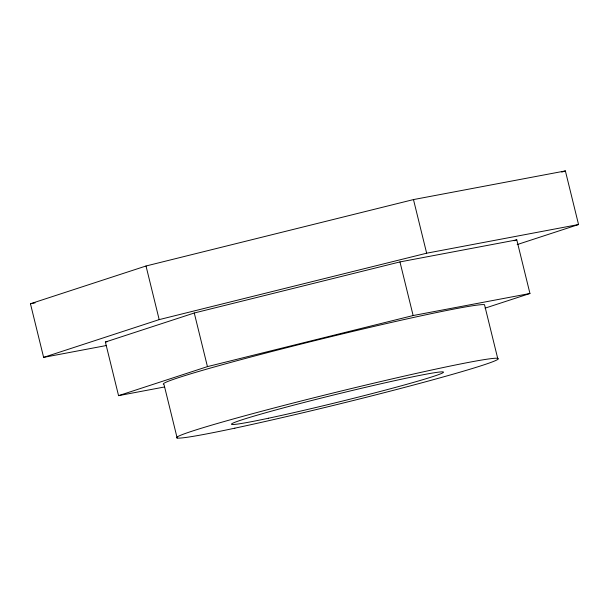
<?xml version="1.0" encoding="UTF-8"?>
<svg xmlns="http://www.w3.org/2000/svg" width="609" height="609" viewBox="0 0 609 609"><rect width="100%" height="100%" fill="white"/><g stroke="black" fill="none" stroke-linecap="round" stroke-linejoin="round"><path stroke-width="0.91" d="M106.057 345.585L43.62 357.369L30.45 303.746L146.015 265.996L413.481 199.577L565.38 170.916L578.55 224.531L517.155 244.59M561.772 172.096L565.38 170.916M43.62 357.369L159.185 319.618L426.65 253.199L578.55 224.531M164.354 387.004L118.557 395.652L105.387 342.03L194.271 312.996L399.961 261.916L516.782 239.87L529.952 293.492L485.061 308.154M514.087 240.753L516.782 239.87M118.557 395.652L207.441 366.618L413.138 315.538L529.952 293.492M30.45 303.746L35.109 302.871M105.387 342.03L107.26 341.679M497.675 358.29L484.505 304.675A165.747 6.075 -13.8 0 0 309.06 342.068A165.747 6.075 -13.8 0 0 164.004 384.469L177.173 438.084M413.481 199.577L426.65 253.199M399.961 261.916L413.138 315.538M194.271 312.996L207.441 366.618M146.015 265.996L159.185 319.618M234.853 428.165A165.747 6.075 -13.8 0 0 496.152 360.3A165.747 6.075 -13.8 0 0 281.274 406.104A165.747 6.075 -13.8 0 0 234.853 428.165M268.516 418.223A109.217 4.004 -13.8 0 0 441.715 373.363A109.217 4.004 -13.8 0 0 302.049 402.983A109.217 4.004 -13.8 0 0 268.516 418.223"/></g></svg>
